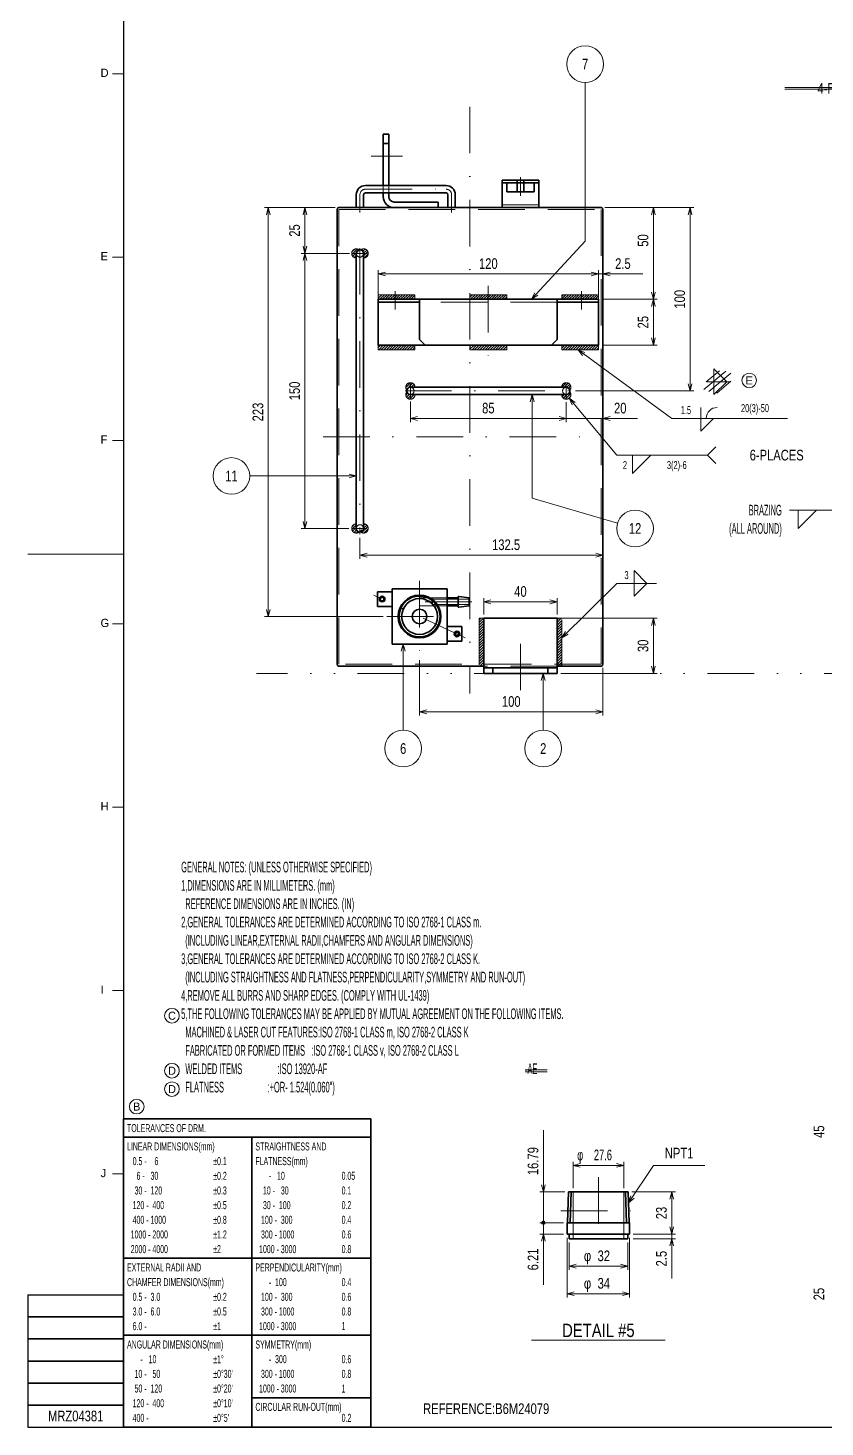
# Model space of a CAD drawing. Header units: millimetres. Extents: x 10 to 832, y 7 to 590.
# Drawn here: x 9.5 to 226.8, y 15 to 396.5 of the extents above; entities that cross this region are included whole.
import ezdxf
from ezdxf.enums import TextEntityAlignment as Align

# ---------------------------------------------------------------- set-up
doc = ezdxf.new("R2010")
doc.units = ezdxf.units.MM
for name, pattern in [('DASHDOT', [25.3, 12.7, -6.3, 0, -6.3]), ('DASHED', [19, 12.7, -6.3]), ('DIVIDE', [31.6, 12.7, -6.3, 0, -6.3, 0, -6.3])]:
    doc.linetypes.add(name, pattern=pattern)
for name, color, linetype in [('GR1_01', 7, 'Continuous'), ('GR1_02', 7, 'Continuous'), ('GR1_03', 7, 'Continuous'), ('GR1_04', 7, 'Continuous'), ('GR1_05', 7, 'Continuous'), ('GR1_06', 7, 'Continuous'), ('GR1_14', 7, 'Continuous'), ('GR1_15', 7, 'Continuous'), ('GR1_16', 7, 'Continuous'), ('図面枠B6M', 7, 'Continuous'), ('表題、部品表_Layer1', 7, 'Continuous')]:
    doc.layers.add(name, color=color, linetype=linetype)
doc.styles.add('HG丸ｺﾞｼｯｸM-PRO', font='')
doc.styles.get('HG丸ｺﾞｼｯｸM-PRO').set_extended_font_data('HG丸ｺﾞｼｯｸM-PRO')
pattern_1 = [(45, (0, 0), (-0.3535534, 0.3535534), [])]

# ---------------------------------------------------------------- blocks, each defined once
blk = doc.blocks.new('BLKF023')
at = {"layer": '図面枠B6M', "color": 2, "linetype": 'Continuous', "lineweight": 25}
for p, q in [((35.5, 584), (35.5, 15)), ((9.5, 51), (9.5, 15)), ((9.5, 51), (35.5, 51)), ((9.5, 15), (831.5, 15))]:
    blk.add_line(p, q, dxfattribs=at)
at = {"layer": '図面枠B6M', "color": 4, "linetype": 'Continuous', "lineweight": 13}
for p, q in [((32.5, 384), (35.5, 384)), ((32.5, 334), (35.5, 334)), ((32.5, 284), (35.5, 284)), ((9.5, 253), (35.5, 253)), ((32.5, 234), (35.5, 234)), ((32.5, 184), (35.5, 184)), ((32.5, 134), (35.5, 134)), ((32.5, 84), (35.5, 84))]:
    blk.add_line(p, q, dxfattribs=at)
at = {"layer": '図面枠B6M', "color": 3, "linetype": 'Continuous', "lineweight": 35}
for p, q in [((9.5, 45), (35.5, 45)), ((9.5, 39), (35.5, 39)), ((9.5, 33), (35.5, 33)), ((9.5, 27), (35.5, 27)), ((9.5, 21), (35.5, 21))]:
    blk.add_line(p, q, dxfattribs=at)
at = {"layer": '図面枠B6M', "color": 4, "linetype": 'Continuous', "lineweight": 13, "style": 'HG丸ｺﾞｼｯｸM-PRO'}
for s, width, p in [('D', 1.002334, (29.29, 382.45)), ('E', 1.001589, (29.29, 332.45)), ('F', 0.998986, (29.29, 282.45)), ('G', 1.003714, (29.29, 232.45)), ('H', 1.00207, (29.29, 182.45)), ('I', 1.00207, (29.29, 132.45)), ('J', 1.005117, (29.29, 82.45))]:
    blk.add_text(s, height=2.25, dxfattribs=dict(at, width=width)).set_placement(p, align=Align.BOTTOM_LEFT)
blk = doc.blocks.new('BLKF027')
at = {"layer": 'GR1_01', "color": 3, "linetype": 'Continuous', "lineweight": 35}
for p, q in [((165.75, 347.5), (94.25, 347.5)), ((93.75, 223), (93.75, 347)), ((166.25, 223), (166.25, 347)), ((133.75, 222.5), (94.25, 222.5)), ((165.75, 222.5), (153.75, 222.5))]:
    blk.add_line(p, q, dxfattribs=at)
at = {"layer": 'GR1_01', "color": 4, "linetype": 'DASHED', "lineweight": 13}
for p, q in [((94.25, 347), (165.75, 347)), ((94.25, 223), (94.25, 347)), ((165.75, 347), (165.75, 223)), ((165.75, 223), (94.25, 223)), ((153.75, 222.5), (133.75, 222.5))]:
    blk.add_line(p, q, dxfattribs=at)
at = {"layer": 'GR1_01', "color": 3, "linetype": 'Continuous', "lineweight": 35}
for centre, start, end in [((94.25, 347), 90, 180), ((165.75, 347), 0, 90), ((94.25, 223), 180, 270), ((165.75, 223), 270, 0)]:
    blk.add_arc(centre, 0.5, start, end, dxfattribs=at)
blk = doc.blocks.new('BLKF029')
at = {"layer": 'GR1_02', "color": 3, "linetype": 'Continuous', "lineweight": 35}
for p, q in [((133.75, 220.5), (133.75, 235.5)), ((133.75, 235.5), (153.75, 235.5)), ((153.75, 220.5), (153.75, 235.5)), ((133.75, 222), (153.75, 222)), ((136.25, 220.5), (136.25, 222)), ((151.25, 220.5), (151.25, 222)), ((133.75, 220.5), (153.75, 220.5))]:
    blk.add_line(p, q, dxfattribs=at)
at = {"layer": 'GR1_02', "color": 4, "linetype": 'DASHDOT', "lineweight": 13}
blk.add_line((143.75, 228.54), (143.75, 215.95), dxfattribs=at)
blk = doc.blocks.new('BLKF037')
at = {"layer": 'GR1_02', "color": 3, "linetype": 'Continuous', "lineweight": 35}
for p, q in [((106.35, 367.5), (106.35, 353.5)), ((106.35, 367.5), (107.85, 367.5)), ((107.85, 367.5), (107.85, 353.5)), ((106.35, 365), (107.85, 365)), ((106.35, 351.5), (106.35, 350.5)), ((107.85, 351.5), (107.85, 350.5)), ((109.35, 349), (121.35, 349)), ((121.35, 347.5), (109.35, 347.5)), ((121.35, 349), (121.35, 347.5))]:
    blk.add_line(p, q, dxfattribs=at)
at = {"layer": 'GR1_02', "color": 4, "linetype": 'DASHDOT', "lineweight": 13}
blk.add_line((103.1, 361.5), (111.58, 361.5), dxfattribs=at)
at = {"layer": 'GR1_02', "color": 4, "linetype": 'DASHED', "lineweight": 13}
for p, q in [((106.35, 353.5), (106.35, 351.5)), ((107.85, 353.5), (107.85, 351.5))]:
    blk.add_line(p, q, dxfattribs=at)
at = {"layer": 'GR1_02', "color": 3, "linetype": 'Continuous', "lineweight": 35}
for radius in [3, 1.5]:
    blk.add_arc((109.35, 350.5), radius, 180, 270, dxfattribs=at)
blk = doc.blocks.new('BLKF042')
at = {"layer": 'GR1_02', "color": 3, "linetype": 'Continuous', "lineweight": 35}
for p, q in [((105, 322.5), (165, 322.5)), ((105, 310), (105, 322.5)), ((116.25, 321.75), (105, 321.75)), ((116.25, 311.5), (116.25, 322.5)), ((153.75, 311.5), (153.75, 322.5)), ((165, 321.75), (153.75, 321.75)), ((165, 310), (165, 322.5)), ((105, 310), (165, 310)), ((117.75, 310), (116.25, 311.5)), ((117.75, 310), (152.25, 310)), ((152.25, 310), (153.75, 311.5))]:
    blk.add_line(p, q, dxfattribs=at)
at = {"layer": 'GR1_02', "color": 4, "linetype": 'DASHED', "lineweight": 13}
blk.add_line((153.75, 321.75), (116.25, 321.75), dxfattribs=at)
blk = doc.blocks.new('BLKF043')
at = {"layer": 'GR1_06', "color": 4, "linetype": 'DASHDOT', "lineweight": 13}
for p, q in [((116.25, 245.72), (116.25, 225.08)), ((128.71, 230.19), (103.79, 241.81)), ((130.47, 240), (115.67, 240))]:
    blk.add_line(p, q, dxfattribs=at)
at = {"layer": 'GR1_06', "color": 3, "linetype": 'Continuous', "lineweight": 35}
for p, q in [((108.75, 242.75), (104.75, 242.75)), ((104.75, 242.75), (104.75, 238.75)), ((123.75, 243.5), (108.75, 243.5)), ((108.75, 243.5), (108.75, 228.5)), ((123.75, 228.5), (123.75, 243.5)), ((126.75, 241.13), (123.75, 241.13)), ((126.75, 238.67), (126.75, 241.33)), ((129.75, 241.13), (126.92, 241.48)), ((129.75, 238.88), (129.75, 241.13)), ((108.75, 238.75), (104.75, 238.75)), ((126.75, 238.88), (123.75, 238.88)), ((129.75, 238.88), (126.92, 238.52)), ((123.75, 233.25), (127.75, 233.25)), ((127.75, 229.25), (127.75, 233.25)), ((123.75, 229.25), (127.75, 229.25)), ((108.75, 228.5), (123.75, 228.5))]:
    blk.add_line(p, q, dxfattribs=at)
at = {"layer": 'GR1_06', "color": 4, "linetype": 'DASHED', "lineweight": 13}
for p, q in [((123.75, 241.13), (116.25, 241.13)), ((119.75, 238.88), (119.75, 241.13)), ((129.75, 240.75), (119.75, 240.75)), ((123.75, 238.88), (116.25, 238.88)), ((129.75, 239.25), (119.75, 239.25))]:
    blk.add_line(p, q, dxfattribs=at)
at = {"layer": 'GR1_06', "color": 3, "linetype": 'Continuous', "lineweight": 35}
for centre, radius in [((106.05, 240.75), 0.75), ((106.05, 240.75), 0.5), ((116.25, 236), 5.83), ((116.25, 236), 5.58), ((116.25, 236), 4.88), ((116.25, 236), 2), ((126.45, 231.25), 0.75), ((126.45, 231.25), 0.5)]:
    blk.add_circle(centre, radius, dxfattribs=at)
for centre, start, end in [((126.9, 241.33), 82.875, 180), ((126.9, 238.67), 180, 277.125)]:
    blk.add_arc(centre, 0.15, start, end, dxfattribs=at)
blk = doc.blocks.new('BLKF046')
at = {"layer": 'GR1_16', "color": 4, "linetype": 'Continuous', "lineweight": 13}
for p, q in [((178.23, 245), (174.73, 248.5)), ((174.73, 241.5), (174.73, 248.5)), ((178.23, 245), (174.73, 241.5))]:
    blk.add_line(p, q, dxfattribs=at)
blk = doc.blocks.new('FXTIP_ARROW_S')
at = {"color": 0, "linetype": 'Continuous', "lineweight": -2}
for q in [(-1, 0), (-0.97, 0.26), (-0.97, -0.26)]:
    blk.add_line((0, 0), q, dxfattribs=at)
blk = doc.blocks.new('BLKF049')
at = {"layer": 'GR1_14', "color": 4, "linetype": 'DIVIDE', "lineweight": 13}
for p, q in [((155, 235.5), (153.75, 235.5)), ((153.75, 235.5), (153.75, 222.5)), ((155, 222.5), (155, 235.5)), ((155, 222.5), (153.75, 222.5))]:
    blk.add_line(p, q, dxfattribs=at)
blk = doc.blocks.new('BLKF051')
at = {"layer": 'GR1_14', "color": 4, "linetype": 'DIVIDE', "lineweight": 13}
for p, q in [((133.75, 235.5), (132.5, 235.5)), ((132.5, 235.5), (132.5, 222.5)), ((133.75, 222.5), (133.75, 235.5)), ((133.75, 222.5), (132.5, 222.5))]:
    blk.add_line(p, q, dxfattribs=at)
blk = doc.blocks.new('BLKF055')
at = {"layer": 'GR1_04', "color": 3, "linetype": 'Continuous', "lineweight": 35}
for p, q in [((99, 351), (99, 347.5)), ((101, 351), (101, 347.5)), ((101.5, 353.5), (123.5, 353.5)), ((101.5, 351.5), (123.5, 351.5)), ((124, 351), (124, 347.5)), ((126, 351), (126, 347.5))]:
    blk.add_line(p, q, dxfattribs=at)
at = {"layer": 'GR1_04', "color": 4, "linetype": 'DASHDOT', "lineweight": 13}
for p, q in [((100, 351), (100, 346.14)), ((101.5, 352.5), (123.5, 352.5)), ((125, 351), (125, 346.14))]:
    blk.add_line(p, q, dxfattribs=at)
at = {"layer": 'GR1_04', "color": 3, "linetype": 'Continuous', "lineweight": 35}
for centre, radius, start, end in [((101.5, 351), 2.5, 90, 180), ((101.5, 351), 0.5, 90, 180), ((123.5, 351), 2.5, 360, 90), ((123.5, 351), 0.5, 0, 90)]:
    blk.add_arc(centre, radius, start, end, dxfattribs=at)
at = {"layer": 'GR1_04', "color": 4, "linetype": 'DASHDOT', "lineweight": 13}
for centre, start, end in [((101.5, 351), 90, 180), ((123.5, 351), 0, 90)]:
    blk.add_arc(centre, 1.5, start, end, dxfattribs=at)
blk = doc.blocks.new('BLKF056')
at = {"layer": 'GR1_04', "color": 4, "linetype": 'DASHDOT', "lineweight": 13}
for p, q in [((100, 336.46), (100, 258.49)), ((98.16, 335), (101.98, 335)), ((97.98, 260), (101.89, 260))]:
    blk.add_line(p, q, dxfattribs=at)
at = {"layer": 'GR1_04', "color": 3, "linetype": 'Continuous', "lineweight": 35}
for p, q in [((99, 335), (99, 260)), ((101, 335), (101, 260))]:
    blk.add_line(p, q, dxfattribs=at)
for centre, start, end in [((100, 335), 0, 180), ((100, 260), 180, 0)]:
    blk.add_arc(centre, 1, start, end, dxfattribs=at)
at = {"layer": 'GR1_04', "color": 4, "linetype": 'DASHED', "lineweight": 13}
for centre, start, end in [((100, 335), 180, 0), ((100, 260), 0, 180)]:
    blk.add_arc(centre, 1, start, end, dxfattribs=at)
blk = doc.blocks.new('BLKF057')
at = {"layer": 'GR1_04', "color": 4, "linetype": 'DASHDOT', "lineweight": 13}
for p, q in [((113.75, 295.66), (113.75, 299.48)), ((156.25, 295.48), (156.25, 299.39)), ((112.29, 297.5), (157.76, 297.5))]:
    blk.add_line(p, q, dxfattribs=at)
at = {"layer": 'GR1_04', "color": 3, "linetype": 'Continuous', "lineweight": 35}
for p, q in [((113.75, 298.5), (156.25, 298.5)), ((113.75, 296.5), (156.25, 296.5))]:
    blk.add_line(p, q, dxfattribs=at)
for centre, start, end in [((113.75, 297.5), 90, 270), ((156.25, 297.5), 270, 90)]:
    blk.add_arc(centre, 1, start, end, dxfattribs=at)
at = {"layer": 'GR1_04', "color": 4, "linetype": 'DASHED', "lineweight": 13}
for centre, start, end in [((113.75, 297.5), 270, 90), ((156.25, 297.5), 90, 270)]:
    blk.add_arc(centre, 1, start, end, dxfattribs=at)
blk = doc.blocks.new('FXTIP_ARROW_E')
at = {"color": 0, "linetype": 'Continuous', "lineweight": -2}
for q in [(-1, 0), (-0.97, 0.26), (-0.97, -0.26)]:
    blk.add_line((0, 0), q, dxfattribs=at)
blk = doc.blocks.new('BLKF064')
at = {"layer": 'GR1_14', "linetype": 'DIVIDE', "lineweight": 13}
h = blk.add_hatch(dxfattribs=at)
h.set_pattern_fill('_USER', color=4, scale=0.5, angle=45, style=0, pattern_type=0)
h.set_pattern_definition(pattern_1)
edge = h.paths.add_edge_path(flags=0)
edge.add_arc((99, 260), 1.25, 90, 306.8699, ccw=False)
edge.add_line((99, 261.25), (99, 260))
edge.add_arc((100, 260), 1, 180, 360)
edge.add_line((101, 260), (99.75, 259))
h = blk.add_hatch(dxfattribs=at)
h.set_pattern_fill('_USER', color=4, scale=0.5, angle=45, style=0, pattern_type=0)
h.set_pattern_definition(pattern_1)
edge = h.paths.add_edge_path(flags=0)
edge.add_arc((101, 260), 1.25, -128.6822, 90, ccw=False)
edge.add_arc((100, 260), 1, 282.6356, 360)
edge.add_line((101, 260), (101, 261.25))
at = {"layer": 'GR1_14', "color": 4, "linetype": 'DIVIDE', "lineweight": 13}
for centre, start, end in [((99, 260), 90, 308.6822), ((101, 260), 231.3178, 90)]:
    blk.add_arc(centre, 1.25, start, end, dxfattribs=at)
blk = doc.blocks.new('BLKF065')
at = {"layer": 'GR1_14', "linetype": 'DIVIDE', "lineweight": 13}
h = blk.add_hatch(dxfattribs=at)
h.set_pattern_fill('_USER', color=4, scale=0.5, angle=45, style=0, pattern_type=0)
h.set_pattern_definition(pattern_1)
edge = h.paths.add_edge_path(flags=0)
edge.add_arc((99, 335), 1.25, 51.3178, 270, ccw=False)
edge.add_arc((100, 335), 1, 102.6356, 180)
edge.add_line((99, 335), (99, 333.75))
h = blk.add_hatch(dxfattribs=at)
h.set_pattern_fill('_USER', color=4, scale=0.5, angle=45, style=0, pattern_type=0)
h.set_pattern_definition(pattern_1)
edge = h.paths.add_edge_path(flags=0)
edge.add_arc((101, 335), 1.25, -90, 126.8699, ccw=False)
edge.add_line((101, 333.75), (101, 335))
edge.add_arc((100, 335), 1, 0, 180)
edge.add_line((99, 335), (100.25, 336))
at = {"layer": 'GR1_14', "color": 4, "linetype": 'DIVIDE', "lineweight": 13}
for centre, start, end in [((99, 335), 51.3178, 270), ((101, 335), 270, 128.6822)]:
    blk.add_arc(centre, 1.25, start, end, dxfattribs=at)
blk = doc.blocks.new('BLKF066')
at = {"layer": 'GR1_14', "linetype": 'DIVIDE', "lineweight": 13}
h = blk.add_hatch(dxfattribs=at)
h.set_pattern_fill('_USER', color=4, scale=0.5, angle=45, style=0, pattern_type=0)
h.set_pattern_definition(pattern_1)
edge = h.paths.add_edge_path(flags=0)
edge.add_arc((156.25, 298.5), 1.25, -38.6822, 180, ccw=False)
edge.add_arc((156.25, 297.5), 1, 12.6356, 90)
edge.add_line((156.25, 298.5), (155, 298.5))
h = blk.add_hatch(dxfattribs=at)
h.set_pattern_fill('_USER', color=4, scale=0.5, angle=45, style=0, pattern_type=0)
h.set_pattern_definition(pattern_1)
edge = h.paths.add_edge_path(flags=0)
edge.add_arc((156.25, 296.5), 1.25, -180, 36.8699, ccw=False)
edge.add_line((155, 296.5), (156.25, 296.5))
edge.add_arc((156.25, 297.5), 1, 270, 450)
edge.add_line((156.25, 298.5), (157.25, 297.25))
at = {"layer": 'GR1_14', "color": 4, "linetype": 'DIVIDE', "lineweight": 13}
for centre, start, end in [((156.25, 298.5), 321.3178, 180), ((156.25, 296.5), 180, 38.6822)]:
    blk.add_arc(centre, 1.25, start, end, dxfattribs=at)
blk = doc.blocks.new('BLKF067')
at = {"layer": 'GR1_14', "linetype": 'DIVIDE', "lineweight": 13}
h = blk.add_hatch(dxfattribs=at)
h.set_pattern_fill('_USER', color=4, scale=0.5, angle=45, style=0, pattern_type=0)
h.set_pattern_definition(pattern_1)
edge = h.paths.add_edge_path(flags=0)
edge.add_arc((113.75, 298.5), 1.25, 360, 578.6822)
edge.add_arc((113.75, 297.5), 1, 90, 167.3644, ccw=False)
edge.add_line((113.75, 298.5), (115, 298.5))
h = blk.add_hatch(dxfattribs=at)
h.set_pattern_fill('_USER', color=4, scale=0.5, angle=45, style=0, pattern_type=0)
h.set_pattern_definition(pattern_1)
edge = h.paths.add_edge_path(flags=0)
edge.add_arc((113.75, 296.5), 1.25, 143.1301, 360)
edge.add_line((115, 296.5), (113.75, 296.5))
edge.add_arc((113.75, 297.5), 1, 90, 270, ccw=False)
edge.add_line((113.75, 298.5), (112.75, 297.25))
at = {"layer": 'GR1_14', "color": 4, "linetype": 'DIVIDE', "lineweight": 13}
for centre, start, end in [((113.75, 298.5), 360, 218.6822), ((113.75, 296.5), 141.3178, 360)]:
    blk.add_arc(centre, 1.25, start, end, dxfattribs=at)
blk = doc.blocks.new('FXTIP_BLACKDOT_E')
at = {"color": 0, "linetype": 'Continuous', "lineweight": -2}
blk.add_line((0, 0), (-1, 0), dxfattribs=at)
at = {"color": 0, "linetype": 'Continuous', "lineweight": -2, "const_width": 0.25}
blk.add_lwpolyline([(-0.125, 0, 1), (0.125, 0, 1)], format="xyb", close=True, dxfattribs=at)
at = {"color": 0, "linetype": 'Continuous', "lineweight": -2}
blk.add_circle((0, 0), 0.25, dxfattribs=at)
blk = doc.blocks.new('BLKF132')
at = {"layer": 'GR1_14', "color": 4, "linetype": 'DIVIDE', "lineweight": 13}
for p, q in [((155, 308.75), (155, 310)), ((165, 310), (155, 310)), ((165, 308.75), (165, 310)), ((155, 308.75), (165, 308.75))]:
    blk.add_line(p, q, dxfattribs=at)
blk = doc.blocks.new('BLKF133')
at = {"layer": 'GR1_14', "color": 4, "linetype": 'DIVIDE', "lineweight": 13}
for p, q in [((105, 308.75), (105, 310)), ((115, 310), (105, 310)), ((115, 308.75), (115, 310)), ((105, 308.75), (115, 308.75))]:
    blk.add_line(p, q, dxfattribs=at)
blk = doc.blocks.new('BLKF134')
at = {"layer": 'GR1_14', "color": 4, "linetype": 'DIVIDE', "lineweight": 13}
for p, q in [((130, 308.75), (130, 310)), ((140, 310), (130, 310)), ((140, 308.75), (140, 310)), ((130, 308.75), (140, 308.75))]:
    blk.add_line(p, q, dxfattribs=at)
blk = doc.blocks.new('BLKF135')
at = {"layer": 'GR1_14', "color": 4, "linetype": 'DIVIDE', "lineweight": 13}
for p, q in [((155, 323.75), (165, 323.75)), ((155, 323.75), (155, 322.5)), ((165, 322.5), (155, 322.5)), ((165, 323.75), (165, 322.5))]:
    blk.add_line(p, q, dxfattribs=at)
blk = doc.blocks.new('BLKF136')
at = {"layer": 'GR1_14', "color": 4, "linetype": 'DIVIDE', "lineweight": 13}
for p, q in [((105, 323.75), (115, 323.75)), ((105, 323.75), (105, 322.5)), ((115, 322.5), (105, 322.5)), ((115, 323.75), (115, 322.5))]:
    blk.add_line(p, q, dxfattribs=at)
blk = doc.blocks.new('BLKF137')
at = {"layer": 'GR1_14', "color": 4, "linetype": 'DIVIDE', "lineweight": 13}
for p, q in [((130, 323.75), (140, 323.75)), ((130, 323.75), (130, 322.5)), ((140, 322.5), (130, 322.5)), ((140, 323.75), (140, 322.5))]:
    blk.add_line(p, q, dxfattribs=at)
blk = doc.blocks.new('BLKF172')
at = {"layer": 'GR1_02', "color": 3, "linetype": 'Continuous', "lineweight": 35}
for p, q in [((138.75, 355), (148.75, 355)), ((138.75, 355), (138.75, 347.5)), ((148.75, 355), (148.75, 347.5)), ((138.75, 354.25), (148.75, 354.25)), ((140, 351.75), (147.5, 351.75)), ((138.75, 347.5), (148.75, 347.5))]:
    blk.add_line(p, q, dxfattribs=at)
at = {"layer": 'GR1_02', "color": 4, "linetype": 'DASHDOT', "lineweight": 13}
blk.add_line((143.75, 355.79), (143.75, 350.72), dxfattribs=at)
at = {"layer": 'GR1_02', "color": 4, "linetype": 'DASHED', "lineweight": 13}
blk.add_line((138.75, 348.25), (148.75, 348.25), dxfattribs=at)
blk = doc.blocks.new('BLKF171')
at = {"layer": 'GR1_02', "color": 3, "linetype": 'Continuous', "lineweight": 35}
for p, q in [((140, 354.25), (140, 351.75)), ((147.5, 354.25), (147.5, 351.75))]:
    blk.add_line(p, q, dxfattribs=at)
blk.add_blockref('BLKF172', (0, 0), dxfattribs=at)
blk = doc.blocks.new('BLKF173')
at = {"layer": 'GR1_02', "color": 4, "linetype": 'DASHED', "lineweight": 13}
for p, q in [((142.75, 355), (142.75, 351.75)), ((142.95, 355), (142.95, 351.75)), ((144.55, 355), (144.55, 351.75)), ((144.75, 355), (144.75, 351.75))]:
    blk.add_line(p, q, dxfattribs=at)
blk = doc.blocks.new('BLKF175')
at = {"layer": '図面枠B6M', "color": 3, "linetype": 'Continuous', "lineweight": 35}
for p, q in [((35.5, 99), (103, 99)), ((35.5, 99), (35.5, 15)), ((103, 15), (103, 99)), ((35.5, 94), (103, 94)), ((70.5, 15), (70.5, 94)), ((35.5, 61), (70.5, 61)), ((70.5, 61), (103, 61)), ((35.5, 40), (70.5, 40)), ((70.5, 40), (103, 40)), ((70.5, 23), (103, 23)), ((35.5, 15), (103, 15))]:
    blk.add_line(p, q, dxfattribs=at)
at = {"layer": '図面枠B6M', "color": 4, "linetype": 'Continuous', "lineweight": 13, "style": 'HG丸ｺﾞｼｯｸM-PRO'}
for s, height, width, p in [('TOLERANCES OF DRM.', 2.1818, 0.522208, (36.5, 96.5)), ('LINEAR DIMENSIONS(mm)', 2.1818, 0.521664, (36.5, 91.5)), ('STRAIGHTNESS AND', 2.1818, 0.521949, (71.5, 91.5)), (' 0.5 -    6', 2.1818, 0.524049, (37.5, 87.5)), ('±0.1', 2.182, 0.52198, (60, 87.5)), ('FLATNESS(mm)', 2.1818, 0.521994, (71.5, 87.5)), ('   6 -   30', 2.1818, 0.52397, (37.5, 83.5)), ('±0.2', 2.182, 0.52198, (60, 83.5)), ('     -   10', 2.1818, 0.524651, (72.5, 83.5)), ('0.05', 2.182, 0.52205, (95, 83.5)), ('  30 -  120', 2.1818, 0.522893, (37.5, 79.5)), ('±0.3', 2.182, 0.52198, (60, 79.5)), ('  10 -   30', 2.1818, 0.523391, (72.5, 79.5)), ('0.1', 2.182, 0.522424, (95, 79.5)), (' 120 -  400', 2.1818, 0.52246, (37.5, 75.5)), ('±0.5', 2.182, 0.52198, (60, 75.5)), ('  30 -  100', 2.1818, 0.522893, (72.5, 75.5)), ('0.2', 2.182, 0.522424, (95, 75.5)), (' 400 - 1000', 2.1818, 0.52208, (37.5, 71.5)), ('±0.8', 2.182, 0.52198, (60, 71.5)), (' 100 -  300', 2.1818, 0.52246, (72.5, 71.5)), ('0.4', 2.182, 0.522424, (95, 71.5)), ('1000 - 2000', 2.1818, 0.521744, (37.5, 67.5)), ('±1.2', 2.182, 0.52198, (60, 67.5)), (' 300 - 1000', 2.1818, 0.52208, (72.5, 67.5)), ('0.6', 2.182, 0.522424, (95, 67.5)), ('2000 - 4000', 2.1818, 0.521744, (37.5, 63.5)), ('±2', 2.182, 0.521216, (60, 63.5)), ('1000 - 3000', 2.1818, 0.521744, (72.5, 63.5)), ('0.8', 2.182, 0.522424, (95, 63.5)), ('EXTERNAL RADII AND', 2.1818, 0.522426, (36.5, 58.5)), ('PERPENDICULARITY(mm)', 2.1818, 0.521822, (71.5, 58.5)), ('CHAMFER DIMENSIONS(mm)', 2.1818, 0.521615, (36.5, 54.5)), ('     -  100', 2.1818, 0.52397, (72.5, 54.5)), ('0.4', 2.182, 0.522424, (95, 54.5)), (' 0.5 -  3.0', 2.1818, 0.523514, (37.5, 50.5)), ('±0.2', 2.182, 0.52198, (60, 50.5)), (' 100 -  300', 2.1818, 0.52246, (72.5, 50.5)), ('0.6', 2.182, 0.522424, (95, 50.5)), (' 3.0 -  6.0', 2.1818, 0.523514, (37.5, 46.5)), ('±0.5', 2.182, 0.52198, (60, 46.5)), (' 300 - 1000', 2.1818, 0.52208, (72.5, 46.5)), ('0.8', 2.182, 0.522424, (95, 46.5)), (' 6.0 -', 2.182, 0.523279, (37.5, 42.5)), ('±1', 2.182, 0.521216, (60, 42.5)), ('1000 - 3000', 2.1818, 0.521744, (72.5, 42.5)), ('1', 2.18, 0.521199, (95, 42.5)), ('ANGULAR DIMENSIONS(mm)', 2.1818, 0.521887, (36.5, 37.5)), ('SYMMETRY(mm)', 2.1818, 0.521222, (71.5, 37.5)), ('     -   10', 2.1818, 0.524651, (37.5, 33.5)), ('±1°', 2.182, 0.52122, (60, 33.5)), ('     -  300', 2.1818, 0.52397, (72.5, 33.5)), ('0.6', 2.182, 0.522424, (95, 33.5)), ('  10 -   50', 2.1818, 0.523391, (37.5, 29.5)), ("±0°30'", 2.182, 0.521679, (60, 29.5)), (' 300 - 1000', 2.1818, 0.52208, (72.5, 29.5)), ('0.8', 2.182, 0.522424, (95, 29.5)), ('  50 -  120', 2.1818, 0.522893, (37.5, 25.5)), ("±0°20'", 2.182, 0.521679, (60, 25.5)), ('1000 - 3000', 2.1818, 0.521744, (72.5, 25.5)), ('1', 2.18, 0.521199, (95, 25.5)), (' 120 -  400', 2.1818, 0.52246, (37.5, 21.5)), ("±0°10'", 2.182, 0.521679, (60, 21.5)), ('CIRCULAR RUN-OUT(mm)', 2.1818, 0.521639, (71.5, 20.5)), (' 400 -', 2.182, 0.52234, (37.5, 17.5)), ("±0°5'", 2.182, 0.521776, (60, 17.5)), ('0.2', 2.182, 0.522424, (95, 17.5))]:
    blk.add_text(s, height=height, dxfattribs=dict(at, width=width)).set_placement(p, align=Align.MIDDLE_LEFT)
blk = doc.blocks.new('BLKF176')
at = {"layer": '表題、部品表_Layer1', "color": 4, "linetype": 'Continuous', "lineweight": 13}
blk.add_circle((39.14, 102.37), 2, dxfattribs=at)
at = {"layer": '表題、部品表_Layer1', "color": 4, "linetype": 'Continuous', "lineweight": 13, "style": 'HG丸ｺﾞｼｯｸM-PRO', "width": 1.04272}
blk.add_text('B', height=2.18, dxfattribs=at).set_placement((39.14, 102.37), align=Align.MIDDLE_CENTER)
blk = doc.blocks.new('BLKF177')
at = {"layer": '表題、部品表_Layer1', "color": 4, "linetype": 'Continuous', "lineweight": 13}
blk.add_circle((48.76, 127.14), 2, dxfattribs=at)
at = {"layer": '表題、部品表_Layer1', "color": 4, "linetype": 'Continuous', "lineweight": 13, "style": 'HG丸ｺﾞｼｯｸM-PRO', "width": 1.042931}
blk.add_text('C', height=2.18, dxfattribs=at).set_placement((48.76, 127.14), align=Align.MIDDLE_CENTER)
blk = doc.blocks.new('BLKF192')
at = {"layer": '表題、部品表_Layer1', "color": 4, "linetype": 'Continuous', "lineweight": 13}
blk.add_circle((48.76, 107.14), 2, dxfattribs=at)
at = {"layer": '表題、部品表_Layer1', "color": 4, "linetype": 'Continuous', "lineweight": 13, "style": 'HG丸ｺﾞｼｯｸM-PRO', "width": 1.042833}
blk.add_text('D', height=2.18, dxfattribs=at).set_placement((48.76, 107.14), align=Align.MIDDLE_CENTER)
blk = doc.blocks.new('BLKF202')
at = {"layer": '表題、部品表_Layer1', "color": 4, "linetype": 'Continuous', "lineweight": 13}
blk.add_circle((48.76, 112.14), 2, dxfattribs=at)
at = {"layer": '表題、部品表_Layer1', "color": 4, "linetype": 'Continuous', "lineweight": 13, "style": 'HG丸ｺﾞｼｯｸM-PRO', "width": 1.042833}
blk.add_text('D', height=2.18, dxfattribs=at).set_placement((48.76, 112.14), align=Align.MIDDLE_CENTER)
blk = doc.blocks.new('BLKF212')
at = {"layer": 'GR1_05', "color": 4, "linetype": 'Continuous', "lineweight": 13}
for p, q in [((200, 300), (196.5, 303.5)), ((196.5, 296.5), (196.5, 303.5)), ((200, 300), (196.5, 296.5))]:
    blk.add_line(p, q, dxfattribs=at)
blk = doc.blocks.new('BLKF211')
at = {"layer": 'GR1_05', "color": 4, "linetype": 'Continuous', "lineweight": 13}
for p, q in [((199.72, 302.86), (193.75, 297.86)), ((198, 302.99), (194.4, 299.98)), ((201.11, 302.35), (195.13, 297.35)), ((194.63, 300), (201.15, 300)), ((201.11, 300.15), (197.26, 296.93))]:
    blk.add_line(p, q, dxfattribs=at)
blk.add_blockref('BLKF212', (0, 0), dxfattribs=at)
blk = doc.blocks.new('BLKF213')
at = {"layer": 'GR1_05', "color": 4, "linetype": 'Continuous', "lineweight": 13}
blk.add_circle((206.12, 300.36), 2, dxfattribs=at)
at = {"layer": 'GR1_05', "color": 4, "linetype": 'Continuous', "lineweight": 13, "style": 'HG丸ｺﾞｼｯｸM-PRO', "width": 1.04259}
blk.add_text('E', height=2.18, dxfattribs=at).set_placement((206.12, 300.36), align=Align.MIDDLE_CENTER)
blk = doc.blocks.new('BLKF225')
at = {"layer": 'GR1_05', "color": 4, "linetype": 'Continuous', "lineweight": 13}
for p, q in [((239.83, 382.29), (242.12, 380)), ((242.85, 382.35), (240.08, 377.07)), ((245.35, 382.35), (242.58, 377.07)), ((247.85, 382.35), (245.08, 377.07)), ((250.35, 382.35), (247.58, 377.07)), ((252.85, 382.35), (250.08, 377.07)), ((255.35, 382.35), (252.58, 377.07)), ((215.8, 380.25), (239.48, 380.25)), ((215.8, 379.75), (239.48, 379.75)), ((239.83, 377.71), (242.12, 380)), ((255, 380), (242.12, 380)), ((248.02, 380), (248.02, 375)), ((248.02, 375), (253.02, 380)), ((257.47, 380.32), (254.7, 375.04)), ((272.66, 347.37), (255, 380)), ((259.06, 377.64), (256.3, 372.36)), ((260.59, 374.82), (257.82, 369.54)), ((262.12, 372), (260.2, 368.34)), ((262.56, 367.12), (260.87, 363.9)), ((265.17, 366.36), (263.13, 362.49)), ((265.51, 361.29), (263.92, 358.27)), ((268.22, 360.73), (265.45, 355.45)), ((269.74, 357.91), (266.98, 352.63)), ((271.27, 355.09), (268.5, 349.81))]:
    blk.add_line(p, q, dxfattribs=at)
at = {"layer": 'GR1_05', "color": 4, "linetype": 'Continuous', "lineweight": 13, "xscale": 2, "yscale": 2, "rotation": 298.4267730227574}
blk.add_blockref('FXTIP_ARROW_S', (272.66, 347.37), dxfattribs=at)
at = {"layer": 'GR1_05', "color": 3, "linetype": 'Continuous', "lineweight": 35, "style": 'HG丸ｺﾞｼｯｸM-PRO', "width": 0.78274}
blk.add_text('4-PLACES', height=2.909, dxfattribs=at).set_placement((239.48, 380), align=Align.MIDDLE_RIGHT)
at = {"layer": 'GR1_05', "color": 3, "linetype": 'Continuous', "lineweight": 35, "style": 'HG丸ｺﾞｼｯｸM-PRO', "width": 0.691275}
blk.add_text('1', height=2.18, dxfattribs=at).set_placement((245.59, 377.96), align=Align.MIDDLE_CENTER)

msp = doc.modelspace()

# ---------------------------------------------------------------- hatches: boundary and pattern name
at = {"layer": 'GR1_14', "linetype": 'DIVIDE', "lineweight": 13}
h = msp.add_hatch(dxfattribs=at)
h.set_pattern_fill('_USER', color=4, scale=0.5, angle=45, style=0, pattern_type=0)
h.set_pattern_definition(pattern_1)
h.paths.add_polyline_path([(115, 322.5), (115, 323.75), (105, 323.75), (105, 322.5)], flags=0)
h = msp.add_hatch(dxfattribs=at)
h.set_pattern_fill('_USER', color=4, scale=0.5, angle=45, style=0, pattern_type=0)
h.set_pattern_definition(pattern_1)
h.paths.add_polyline_path([(140, 322.5), (140, 323.75), (130, 323.75), (130, 322.5)], flags=0)
h = msp.add_hatch(dxfattribs=at)
h.set_pattern_fill('_USER', color=4, scale=0.5, angle=45, style=0, pattern_type=0)
h.set_pattern_definition(pattern_1)
h.paths.add_polyline_path([(165, 322.5), (165, 323.75), (155, 323.75), (155, 322.5)], flags=0)
h = msp.add_hatch(dxfattribs=at)
h.set_pattern_fill('_USER', color=4, scale=0.5, angle=45, style=0, pattern_type=0)
h.set_pattern_definition(pattern_1)
h.paths.add_polyline_path([(115, 310), (115, 308.75), (105, 308.75), (105, 310)], flags=0)
h = msp.add_hatch(dxfattribs=at)
h.set_pattern_fill('_USER', color=4, scale=0.5, angle=45, style=0, pattern_type=0)
h.set_pattern_definition(pattern_1)
h.paths.add_polyline_path([(140, 310), (140, 308.75), (130, 308.75), (130, 310)], flags=0)
h = msp.add_hatch(dxfattribs=at)
h.set_pattern_fill('_USER', color=4, scale=0.5, angle=45, style=0, pattern_type=0)
h.set_pattern_definition(pattern_1)
h.paths.add_polyline_path([(165, 310), (165, 308.75), (155, 308.75), (155, 310)], flags=0)
h = msp.add_hatch(dxfattribs=at)
h.set_pattern_fill('_USER', color=4, scale=0.5, angle=45, style=0, pattern_type=0)
h.set_pattern_definition(pattern_1)
h.paths.add_polyline_path([(132.5, 235.5), (133.75, 235.5), (133.75, 222.5), (132.5, 222.5)], flags=0)
h = msp.add_hatch(dxfattribs=at)
h.set_pattern_fill('_USER', color=4, scale=0.5, angle=45, style=0, pattern_type=0)
h.set_pattern_definition(pattern_1)
h.paths.add_polyline_path([(153.75, 235.5), (155, 235.5), (155, 222.5), (153.75, 222.5)], flags=0)

# ---------------------------------------------------------------- linework, layer by layer
at = {"layer": 'GR1_01', "color": 4, "linetype": 'DASHDOT', "lineweight": 13}
for p, q in [((130, 375), (130, 215)), ((90, 285), (165, 285))]:
    msp.add_line(p, q, dxfattribs=at)
at = {"layer": 'GR1_02', "color": 4, "linetype": 'DASHDOT', "lineweight": 13}
for p, q in [((109.6, 319.71), (109.6, 324.74)), ((135, 326.15), (135, 305)), ((160.4, 319.71), (160.4, 324.74))]:
    msp.add_line(p, q, dxfattribs=at)
at = {"layer": 'GR1_03', "color": 4, "linetype": 'DASHDOT', "lineweight": 13}
for p, q in [((165, 83.12), (165, 64.22)), ((154.75, 73.91), (175.25, 73.91))]:
    msp.add_line(p, q, dxfattribs=at)
at = {"layer": 'GR1_03', "color": 3, "linetype": 'Continuous', "lineweight": 35}
for p, q in [((156.85, 79.1), (156.59, 70.71)), ((156.85, 79.1), (173.15, 79.1)), ((157.59, 79.1), (157.33, 70.71)), ((172.41, 79.1), (172.67, 70.71)), ((173.15, 79.1), (173.41, 70.71)), ((156.5, 67.6), (156.5, 70.71)), ((156.5, 70.71), (173.5, 70.71)), ((173.5, 67.6), (173.5, 70.71)), ((156.5, 67.6), (173.5, 67.6)), ((157, 66.35), (157, 67.6)), ((157, 66.35), (173, 66.35)), ((173, 66.35), (173, 67.6))]:
    msp.add_line(p, q, dxfattribs=at)
at = {"layer": 'GR1_03', "color": 4, "linetype": 'DASHED', "lineweight": 13}
for p, q in [((158.1, 66.35), (158.1, 79.1)), ((171.9, 66.35), (171.9, 79.1))]:
    msp.add_line(p, q, dxfattribs=at)
at = {"layer": 'GR1_06', "color": 4, "linetype": 'DASHDOT', "lineweight": 13}
msp.add_line((107.32, 236), (125.08, 236), dxfattribs=at)
at = {"layer": 'GR1_15', "color": 4, "linetype": 'Continuous', "lineweight": 13}
for p, q in [((161.39, 338.38), (161.39, 381.61)), ((146.76, 322.5), (161.39, 338.38)), ((146.93, 296.5), (146.93, 268.3)), ((99, 274.31), (69.96, 274.31)), ((146.93, 268.3), (170.21, 261.42)), ((111.79, 228.5), (111.79, 205)), ((149.96, 220.5), (149.96, 205))]:
    msp.add_line(p, q, dxfattribs=at)
for centre in [(161.39, 386.61), (64.96, 274.31), (175, 260), (111.79, 200), (149.96, 200)]:
    msp.add_circle(centre, 5, dxfattribs=at)
at = {"layer": 'GR1_16', "color": 4, "linetype": 'Continuous', "lineweight": 13}
for p, q in [((93.25, 347.5), (74, 347.5)), ((75, 236), (75, 347.5)), ((93.25, 347.5), (84, 347.5)), ((85, 335), (85, 347.5)), ((166.75, 347.5), (181, 347.5)), ((166.75, 347.5), (191, 347.5)), ((180, 322.5), (180, 347.5)), ((190, 297.5), (190, 347.5)), ((97.16, 335), (84, 335)), ((85, 260), (85, 335)), ((105, 323.5), (105, 330.4)), ((105, 329.4), (165, 329.4)), ((165, 323.5), (165, 330.4)), ((165, 329.4), (166.25, 329.4)), ((166.25, 329.4), (177.13, 329.4)), ((166, 322.5), (181, 322.5)), ((180, 310), (180, 322.5)), ((166, 310), (181, 310)), ((159.46, 308.75), (185, 290)), ((113.75, 294.66), (113.75, 289)), ((156.25, 294.48), (156.25, 289)), ((157.02, 295.52), (170, 280)), ((158.76, 297.5), (191, 297.5)), ((113.75, 290), (156.25, 290)), ((156.25, 290), (166.25, 290)), ((166.25, 290), (175.67, 290)), ((185, 290), (216.6, 290)), ((192.9, 293), (192.9, 290)), ((196.4, 290), (192.9, 286.5)), ((192.9, 286.5), (192.9, 290)), ((197.01, 282.29), (194.72, 280)), ((170, 280), (194.72, 280)), ((174.32, 280), (174.32, 275)), ((174.32, 275), (179.32, 280)), ((197.01, 277.71), (194.72, 280)), ((230, 265), (217.12, 265)), ((219.44, 265), (219.44, 260)), ((219.44, 260), (224.44, 265)), ((96.98, 260), (84, 260)), ((100, 257.49), (100, 251.74)), ((100, 252.74), (166.25, 252.74)), ((155, 230.17), (170, 245)), ((170, 245), (180.88, 245)), ((133.75, 236.5), (133.75, 241)), ((153.75, 236.5), (153.75, 241)), ((133.75, 240), (153.75, 240)), ((106.32, 236), (74, 236)), ((154.75, 235.5), (181, 235.5)), ((180, 220.5), (180, 235.5)), ((116.25, 224.08), (116.25, 209)), ((166.25, 222), (166.25, 209)), ((154.75, 220.5), (181, 220.5)), ((116.25, 210), (166.25, 210)), ((150, 79.1), (150, 95.9)), ((158.1, 80.1), (158.1, 87.35)), ((158.1, 86.35), (171.9, 86.35)), ((171.9, 80.1), (171.9, 87.35)), ((173.24, 76.11), (180, 86.35)), ((180, 86.35), (194, 86.35)), ((155.85, 79.1), (149, 79.1)), ((150, 70.71), (150, 79.1)), ((174.15, 79.1), (186, 79.1)), ((185, 67.6), (185, 79.1)), ((155.5, 70.71), (149, 70.71)), ((150, 67.6), (150, 70.71)), ((155.5, 67.6), (149, 67.6)), ((150, 53.76), (150, 67.6)), ((156.5, 66.6), (156.5, 50.35)), ((157, 65.35), (157, 57.85)), ((173, 65.35), (173, 57.85)), ((173.5, 66.6), (173.5, 50.35)), ((174.5, 67.6), (186, 67.6)), ((174.5, 66.35), (186, 66.35)), ((185, 66.35), (185, 67.6)), ((185, 55.47), (185, 66.35)), ((157, 58.85), (173, 58.85)), ((156.5, 51.35), (173.5, 51.35)), ((146.8, 38.65), (183.2, 38.65))]:
    msp.add_line(p, q, dxfattribs=at)
at = {"layer": 'GR1_16', "color": 4, "linetype": 'DIVIDE', "lineweight": 13}
msp.add_line((589.03, 220.5), (71.83, 220.5), dxfattribs=at)
at = {"layer": 'GR1_16', "color": 4, "linetype": 'Continuous', "lineweight": 13}
msp.add_arc((197.4, 290), 3, 90, 180, dxfattribs=at)
at = {"layer": '図面枠B6M', "color": 4, "linetype": 'Continuous', "lineweight": 13}
for p, q in [((145, 112.39), (151, 112.39)), ((145, 111.89), (151, 111.89))]:
    msp.add_line(p, q, dxfattribs=at)

# ---------------------------------------------------------------- block references
at = {"layer": 'GR1_01', "color": 3, "linetype": 'Continuous', "lineweight": 35}
msp.add_blockref('BLKF027', (0, 0), dxfattribs=at)
at = {"layer": 'GR1_02', "color": 3, "linetype": 'Continuous', "lineweight": 35}
for name in ['BLKF037', 'BLKF171', 'BLKF042', 'BLKF029']:
    msp.add_blockref(name, (0, 0), dxfattribs=at)
at = {"layer": 'GR1_02', "color": 4, "linetype": 'DASHED', "lineweight": 13}
msp.add_blockref('BLKF173', (0, 0), dxfattribs=at)
at = {"layer": 'GR1_04', "color": 3, "linetype": 'Continuous', "lineweight": 35}
msp.add_blockref('BLKF055', (0, 0), dxfattribs=at)
at = {"layer": 'GR1_04', "color": 4, "linetype": 'Continuous', "lineweight": 13}
for name in ['BLKF056', 'BLKF057']:
    msp.add_blockref(name, (0, 0), dxfattribs=at)
at = {"layer": 'GR1_05', "color": 4, "linetype": 'Continuous', "lineweight": 13}
for name in ['BLKF225', 'BLKF211', 'BLKF213']:
    msp.add_blockref(name, (0, 0), dxfattribs=at)
at = {"layer": 'GR1_06', "color": 3, "linetype": 'Continuous', "lineweight": 35}
msp.add_blockref('BLKF043', (0, 0), dxfattribs=at)
at = {"layer": 'GR1_14', "color": 4, "linetype": 'DIVIDE', "lineweight": 13}
for name in ['BLKF065', 'BLKF136', 'BLKF137', 'BLKF135', 'BLKF133', 'BLKF134', 'BLKF132', 'BLKF067', 'BLKF066', 'BLKF064', 'BLKF051', 'BLKF049']:
    msp.add_blockref(name, (0, 0), dxfattribs=at)
at = {"layer": 'GR1_15', "color": 4, "linetype": 'Continuous', "lineweight": 13, "xscale": 2, "yscale": 2}
for p, rotation in [((146.76, 322.5), 227.3504688175242), ((146.93, 296.5), 90), ((111.79, 228.5), 90), ((149.96, 220.5), 90)]:
    msp.add_blockref('FXTIP_ARROW_S', p, dxfattribs=dict(at, rotation=rotation))
msp.add_blockref('FXTIP_ARROW_S', (99, 274.31), dxfattribs=at)
at = {"layer": 'GR1_16', "color": 4, "linetype": 'Continuous', "lineweight": 13, "xscale": 2, "yscale": 2}
for name, p, rotation in [('FXTIP_ARROW_E', (75, 347.5), 90), ('FXTIP_ARROW_E', (85, 347.5), 90), ('FXTIP_ARROW_E', (180, 347.5), 90), ('FXTIP_ARROW_E', (190, 347.5), 90), ('FXTIP_ARROW_S', (85, 335), 270), ('FXTIP_ARROW_E', (85, 335), 90), ('FXTIP_ARROW_S', (105, 329.4), 180), ('FXTIP_ARROW_E', (165, 329.4), 360), ('FXTIP_ARROW_S', (166.25, 329.4), 180), ('FXTIP_ARROW_S', (180, 322.5), 270), ('FXTIP_ARROW_E', (180, 322.5), 90), ('FXTIP_ARROW_S', (159.46, 308.75), 143.7144164992179), ('FXTIP_ARROW_S', (180, 310), 270), ('FXTIP_ARROW_S', (190, 297.5), 270), ('FXTIP_ARROW_S', (157.02, 295.52), 129.9053739828593), ('FXTIP_ARROW_S', (113.75, 290), 180), ('FXTIP_ARROW_E', (156.25, 290), 360), ('FXTIP_ARROW_S', (166.25, 290), 180), ('FXTIP_ARROW_S', (85, 260), 270), ('FXTIP_ARROW_S', (100, 252.74), 180), ('FXTIP_ARROW_E', (166.25, 252.74), 360), ('FXTIP_ARROW_S', (133.75, 240), 180), ('FXTIP_ARROW_E', (153.75, 240), 360), ('FXTIP_ARROW_S', (75, 236), 270), ('FXTIP_ARROW_E', (180, 235.5), 90), ('FXTIP_ARROW_S', (155, 230.17), 224.6760071064989), ('FXTIP_ARROW_S', (180, 220.5), 270), ('FXTIP_ARROW_S', (116.25, 210), 180), ('FXTIP_ARROW_E', (166.25, 210), 360), ('FXTIP_ARROW_S', (158.1, 86.35), 180), ('FXTIP_ARROW_E', (171.9, 86.35), 360), ('FXTIP_ARROW_S', (150, 79.1), 270), ('FXTIP_ARROW_S', (173.24, 76.11), 236.5767518451288), ('FXTIP_ARROW_E', (185, 79.1), 90), ('FXTIP_BLACKDOT_E', (150, 70.71), 90), ('FXTIP_ARROW_S', (185, 67.6), 270), ('FXTIP_ARROW_E', (150, 67.6), 90), ('FXTIP_ARROW_E', (185, 66.35), 90), ('FXTIP_ARROW_S', (157, 58.85), 180), ('FXTIP_ARROW_E', (173, 58.85), 360), ('FXTIP_ARROW_S', (156.5, 51.35), 180), ('FXTIP_ARROW_E', (173.5, 51.35), 360)]:
    msp.add_blockref(name, p, dxfattribs=dict(at, rotation=rotation))
at = {"layer": 'GR1_16', "color": 4, "linetype": 'Continuous', "lineweight": 13}
msp.add_blockref('BLKF046', (0, 0), dxfattribs=at)
at = {"layer": '図面枠B6M', "color": 4, "linetype": 'Continuous', "lineweight": 13}
for name in ['BLKF023', 'BLKF175']:
    msp.add_blockref(name, (0, 0), dxfattribs=at)
at = {"layer": '表題、部品表_Layer1', "color": 4, "linetype": 'Continuous', "lineweight": 13}
for name in ['BLKF177', 'BLKF202', 'BLKF192', 'BLKF176']:
    msp.add_blockref(name, (0, 0), dxfattribs=at)

# ---------------------------------------------------------------- texts
at = {"layer": 'GR1_15', "color": 3, "linetype": 'Continuous', "lineweight": 35, "style": 'HG丸ｺﾞｼｯｸM-PRO', "width": 0.784542}
for s, height, p in [('7', 2.91, (161.39, 386.61)), ('11', 2.909, (64.96, 274.31)), ('12', 2.909, (175, 260)), ('6', 2.91, (111.79, 200)), ('2', 2.91, (149.96, 200))]:
    msp.add_text(s, height=height, rotation=0, dxfattribs=at).set_placement(p, align=Align.MIDDLE_CENTER)
at = {"layer": 'GR1_16', "color": 3, "linetype": 'Continuous', "lineweight": 35, "style": 'HG丸ｺﾞｼｯｸM-PRO'}
for s, height, rotation, width, p in [('25', 2.909, 90, 0.784542, (84.5, 341.25)), ('50', 2.909, 90, 0.784542, (179.5, 338.52)), ('120', 2.909, 0, 0.784542, (135, 329.9)), ('2.5', 2.909, 0, 0.784839, (171.69, 329.9)), ('100', 2.909, 90, 0.784542, (189.5, 322.5)), ('25', 2.909, 90, 0.784542, (179.5, 316.25)), ('150', 2.909, 90, 0.784542, (84.5, 297.5)), ('223', 2.909, 90, 0.784542, (74.5, 291.75)), ('85', 2.909, 0, 0.784542, (135, 290.5)), ('132.5', 2.909, 0, 0.7847, (139.84, 253.24)), ('40', 2.909, 0, 0.784542, (143.75, 240.5)), ('30', 2.909, 90, 0.784542, (179.5, 228)), ('100', 2.909, 0, 0.784542, (141.25, 210.5)), ('45', 2.909, 90, 0.784542, (227.45, 95.51)), ('16.79', 2.909, 90, 0.7847, (149.5, 87.5)), ('23', 2.909, 90, 0.784542, (184.5, 73.35)), ('6.21', 2.909, 90, 0.784749, (149.5, 60.68)), ('φ', 2.91, 0, 0.781842, (162.04, 59.35)), ('32', 2.909, 0, 0.784542, (166.48, 59.35)), ('2.5', 2.909, 90, 0.784839, (184.5, 60.91)), ('φ', 2.91, 0, 0.781842, (162.04, 51.85)), ('34', 2.909, 0, 0.784542, (166.48, 51.85)), ('25', 2.909, 90, 0.784542, (227.45, 51.25))]:
    msp.add_text(s, height=height, rotation=rotation, dxfattribs=dict(at, width=width)).set_placement(p, align=Align.BOTTOM_CENTER)
for s, height, width, p in [('20', 2.909, 0.784542, (170.96, 290.5)), ('20(3)-50', 2.182, 0.691313, (207.7, 291.06)), ('φ', 2.91, 0.651535, (160.04, 86.85)), ('27.6', 2.909, 0.652563, (166.24, 86.85)), ('NPT1', 2.909, 0.783455, (187, 87.35))]:
    msp.add_text(s, height=height, dxfattribs=dict(at, width=width)).set_placement(p, align=Align.BOTTOM_CENTER)
for s, height, width, p in [('1.5', 2.182, 0.690948, (188.87, 292.26)), ('3(2)-6', 2.182, 0.691329, (186.38, 277.29)), ('2', 2.18, 0.691275, (172.25, 277.29)), ('3', 2.18, 0.691275, (172.67, 247.29)), ('DETAIL #5', 3.636, 0.830402, (165, 41.35))]:
    msp.add_text(s, height=height, dxfattribs=dict(at, width=width)).set_placement(p, align=Align.MIDDLE_CENTER)
at = {"layer": 'GR1_16', "color": 3, "linetype": 'Continuous', "lineweight": 35, "style": 'HG丸ｺﾞｼｯｸM-PRO', "width": 0.78274}
msp.add_text('6-PLACES', height=2.909, rotation=360, dxfattribs=at).set_placement((220.98, 280), align=Align.MIDDLE_RIGHT)
at = {"layer": 'GR1_16', "color": 3, "linetype": 'Continuous', "lineweight": 35, "style": 'HG丸ｺﾞｼｯｸM-PRO'}
for s, height, width, p in [('BRAZING', 2.909, 0.522085, (215, 265)), ('(ALL AROUND)', 2.9091, 0.52248, (215, 260))]:
    msp.add_text(s, height=height, dxfattribs=dict(at, width=width)).set_placement(p, align=Align.MIDDLE_RIGHT)
at = {"layer": '図面枠B6M', "color": 3, "linetype": 'Continuous', "lineweight": 35, "style": 'HG丸ｺﾞｼｯｸM-PRO'}
for s, height, width, p in [('GENERAL NOTES: (UNLESS OTHERWISE SPECIFIED)', 2.9091, 0.52211, (51.26, 169.14)), ('1,DIMENSIONS ARE IN MILLIMETERS. (mm)', 2.9091, 0.522052, (51.26, 164.14)), ('  REFERENCE DIMENSIONS ARE IN INCHES. (IN)', 2.9091, 0.522009, (51.26, 159.14)), ('2,GENERAL TOLERANCES ARE DETERMINED ACCORDING TO ISO 2768-1 CLASS m.', 2.9091, 0.522186, (51.26, 154.14)), ('  (INCLUDING LINEAR,EXTERNAL RADII,CHAMFERS AND ANGULAR DIMENSIONS)', 2.9091, 0.522355, (51.26, 149.14)), ('3,GENERAL TOLERANCES ARE DETERMINED ACCORDING TO ISO 2768-2 CLASS K.', 2.9091, 0.52223, (51.26, 144.14)), ('  (INCLUDING STRAIGHTNESS AND FLATNESS,PERPENDICULARITY,SYMMETRY AND RUN-OUT)', 2.9091, 0.522087, (51.26, 139.14)), ('4,REMOVE ALL BURRS AND SHARP EDGES. (COMPLY WITH UL-1439)', 2.9091, 0.52235, (51.26, 134.14)), ('5,THE FOLLOWING TOLERANCES MAY BE APPLIED BY MUTUAL AGREEMENT ON THE FOLLOWING ITEMS.', 2.9091, 0.522482, (51.26, 129.14)), ('  MACHINED & LASER CUT FEATURES:ISO 2768-1 CLASS m, ISO 2768-2 CLASS K', 2.9091, 0.522369, (51.26, 124.14)), ('  FABRICATED OR FORMED ITEMS   :ISO 2768-1 CLASS v, ISO 2768-2 CLASS L', 2.9091, 0.522509, (51.26, 119.14)), ('  WELDED ITEMS                 :ISO 13920-AF', 2.9091, 0.523564, (51.26, 114.14)), ('-AE', 2.909, 0.522133, (145, 114.14)), ('  FLATNESS                     :+OR- 1.524(0.060")', 2.9091, 0.523807, (51.26, 109.14))]:
    msp.add_text(s, height=height, dxfattribs=dict(at, width=width)).set_placement(p, align=Align.TOP_LEFT)
for s, height, width, p in [('MRZ04381', 2.909, 0.783494, (22.5, 18)), ('REFERENCE:B6M24079', 2.9091, 0.783569, (134.41, 20))]:
    msp.add_text(s, height=height, dxfattribs=dict(at, width=width)).set_placement(p, align=Align.MIDDLE_CENTER)

doc.saveas('drawing.dxf')
